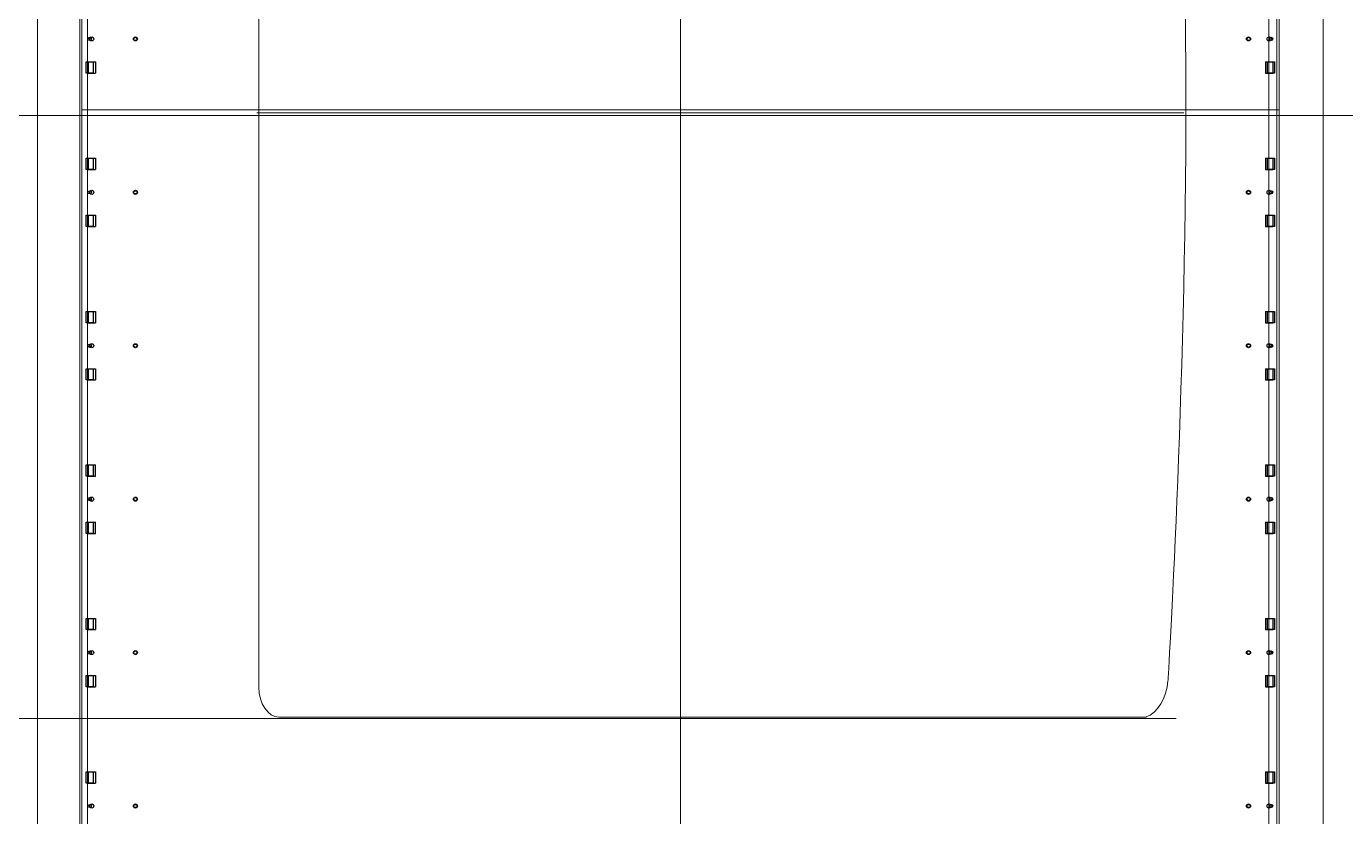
# Model space of a CAD drawing. Header units: millimetres. Extents: x -1949 to 1995, y -1808 to 1842.
# Drawn here: x 65 to 989, y -483 to 70 of the extents above; entities that cross this region are included whole.
import ezdxf

# ---------------------------------------------------------------- set-up
doc = ezdxf.new("R2010")
doc.units = ezdxf.units.MM
doc.layers.add('CHANGED_PARTS', color=3, linetype='Continuous', true_color=0x00ff00)
doc.layers.add('ORIGIONAL_PARTS_THAT_WERE_', color=6, linetype='Continuous', true_color=0xff00ff)
for name, color, linetype, lineweight, true_color in [('Laser Table', 2, 'Continuous', 0, 0xffff00), ('new changed parts', 4, 'Continuous', 25, 0x00ffff), ('New Right hand side', 1, 'Continuous', 0, 0xff0000), ('Referance lines', 2, 'Continuous', 0, 0xffff00)]:
    doc.layers.add(name, color=color, linetype=linetype, lineweight=lineweight, true_color=true_color)

msp = doc.modelspace()

# ---------------------------------------------------------------- linework, layer by layer
at = {"layer": 'CHANGED_PARTS'}
for p, q in [((108.28812, 44.83153), (113.48812, 44.83153)), ((108.28812, 44.83153), (108.28812, 36.95189)), ((108.28812, 36.95189), (113.48812, 36.95189)), ((113.48812, 44.83153), (113.48812, 36.95189)), ((108.28812, -22.50705), (113.48812, -22.50705)), ((108.28812, -22.50705), (108.28812, -30.38669)), ((113.48812, -22.50705), (113.48812, -30.38669)), ((108.28812, -30.38669), (113.48812, -30.38669)), ((108.28812, -62.50697), (113.48812, -62.50697)), ((108.28812, -62.50697), (108.28812, -70.38633)), ((113.48812, -62.50697), (113.48812, -70.38633)), ((108.28812, -70.38633), (113.48812, -70.38633)), ((108.28812, -129.84702), (113.48812, -129.84702)), ((108.28812, -129.84702), (108.28812, -137.72638)), ((108.28812, -137.72638), (113.48812, -137.72638)), ((113.48812, -129.84702), (113.48812, -137.72638)), ((108.28812, -169.84694), (113.48812, -169.84694)), ((108.28812, -169.84694), (108.28812, -177.7263)), ((113.48812, -169.84694), (113.48812, -177.7263)), ((108.28812, -177.7263), (113.48812, -177.7263)), ((108.28812, -237.18705), (113.48812, -237.18705)), ((108.28812, -237.18705), (108.28812, -245.06669)), ((113.48812, -245.06669), (113.48812, -237.18705)), ((108.28812, -245.06669), (113.48812, -245.06669)), ((108.28812, -277.18697), (113.48812, -277.18697)), ((108.28812, -277.18697), (108.28812, -285.06633)), ((108.28812, -285.06633), (113.48812, -285.06633)), ((113.48812, -285.06633), (113.48812, -277.18697)), ((108.28812, -344.52702), (113.48812, -344.52702)), ((108.28812, -344.52702), (108.28812, -352.40638)), ((113.48812, -344.52702), (113.48812, -352.40638)), ((108.28812, -352.40638), (113.48812, -352.40638)), ((108.28812, -384.52694), (113.48812, -384.52694)), ((108.28812, -384.52694), (108.28812, -392.4063)), ((113.48812, -384.52694), (113.48812, -392.4063)), ((108.28812, -392.4063), (113.48812, -392.4063)), ((108.28812, -451.86702), (113.48812, -451.86702)), ((108.28812, -451.86702), (108.28812, -459.74638)), ((113.48812, -451.86702), (113.48812, -459.74638)), ((108.28812, -459.74638), (113.48812, -459.74638))]:
    msp.add_line(p, q, dxfattribs=at)
at = {"layer": 'CHANGED_PARTS', "color": 3, "true_color": 0x00ff00}
for p, q in [((932.38773, 44.83152), (937.58773, 44.83152)), ((932.38773, 44.83152), (932.38773, 36.95188)), ((932.38773, 36.95188), (937.58773, 36.95188)), ((937.58773, 44.83152), (937.58773, 36.95188)), ((932.38773, -22.50706), (937.58773, -22.50706)), ((932.38773, -22.50706), (932.38773, -30.3867)), ((937.58773, -22.50706), (937.58773, -30.3867)), ((932.38773, -30.3867), (937.58773, -30.3867)), ((932.38773, -62.50698), (937.58773, -62.50698)), ((932.38773, -62.50698), (932.38773, -70.38634)), ((937.58773, -62.50698), (937.58773, -70.38634)), ((932.38773, -70.38634), (937.58773, -70.38634)), ((932.38773, -129.84703), (937.58773, -129.84703)), ((932.38773, -129.84703), (932.38773, -137.72639)), ((932.38773, -137.72639), (937.58773, -137.72639)), ((937.58773, -129.84703), (937.58773, -137.72639)), ((932.38773, -169.84695), (937.58773, -169.84695)), ((932.38773, -169.84695), (932.38773, -177.72631)), ((937.58773, -169.84695), (937.58773, -177.72631)), ((932.38773, -177.72631), (937.58773, -177.72631)), ((932.38773, -237.18706), (937.58773, -237.18706)), ((932.38773, -237.18706), (932.38773, -245.0667)), ((937.58773, -237.18706), (937.58773, -245.0667)), ((932.38773, -245.0667), (937.58773, -245.0667)), ((932.38773, -277.18698), (937.58773, -277.18698)), ((932.38773, -277.18698), (932.38773, -285.06634)), ((932.38773, -285.06634), (937.58773, -285.06634)), ((937.58773, -277.18698), (937.58773, -285.06634)), ((932.38773, -344.52703), (937.58773, -344.52703)), ((932.38773, -344.52703), (932.38773, -352.40639)), ((937.58773, -344.52703), (937.58773, -352.40639)), ((932.38773, -352.40639), (937.58773, -352.40639)), ((932.38773, -384.52695), (937.58773, -384.52695)), ((932.38773, -384.52695), (932.38773, -392.40631)), ((937.58773, -384.52695), (937.58773, -392.40631)), ((932.38773, -392.40631), (937.58773, -392.40631)), ((932.38773, -451.86703), (937.58773, -451.86703)), ((932.38773, -451.86703), (932.38773, -459.74639)), ((937.58773, -451.86703), (937.58773, -459.74639)), ((932.38773, -459.74639), (937.58773, -459.74639))]:
    msp.add_line(p, q, dxfattribs=at)
for points in [[(140.04179, 60.8917), (140.04179, 61.67875), (140.67996, 62.31622), (141.46666, 62.31622)], [(141.46666, 59.46718), (140.68031, 59.46718), (140.04179, 60.10536), (140.04179, 60.8917)], [(141.46666, 62.31622), (142.25441, 62.31622), (142.89152, 61.67875), (142.89152, 60.8917)], [(142.89152, 60.8917), (142.89152, 60.10536), (142.25441, 59.46718), (141.46666, 59.46718)], [(919.16971, 60.8917), (919.16971, 61.67875), (919.80789, 62.31622), (920.59458, 62.31622)], [(920.59458, 59.46718), (919.80824, 59.46718), (919.16971, 60.10536), (919.16971, 60.8917)], [(920.59458, 62.31622), (921.38233, 62.31622), (922.01945, 61.67875), (922.01945, 60.8917)], [(922.01945, 60.8917), (922.01945, 60.10536), (921.38233, 59.46718), (920.59458, 59.46718)], [(933.56265, 60.89169), (933.56265, 61.67842), (934.20043, 62.3162), (934.98717, 62.3162)], [(934.98717, 59.46717), (934.20043, 59.46717), (933.56265, 60.10492), (933.56265, 60.89169)], [(934.98717, 62.3162), (935.7739, 62.3162), (936.41168, 61.67842), (936.41168, 60.89169)], [(936.41168, 60.89169), (936.41168, 60.10492), (935.7739, 59.46717), (934.98717, 59.46717)], [(140.04179, -46.4468), (140.04179, -45.65975), (140.67996, -45.02228), (141.46666, -45.02228)], [(141.46666, -45.02228), (142.25441, -45.02228), (142.89152, -45.65975), (142.89152, -46.4468)], [(919.16971, -46.4468), (919.16971, -45.65975), (919.80789, -45.02228), (920.59458, -45.02228)], [(920.59458, -45.02228), (921.38233, -45.02228), (922.01945, -45.65975), (922.01945, -46.4468)], [(933.56265, -46.44681), (933.56265, -45.66008), (934.20043, -45.0223), (934.98717, -45.0223)], [(934.98717, -45.0223), (935.7739, -45.0223), (936.41168, -45.66008), (936.41168, -46.44681)], [(141.46666, -47.87132), (140.68031, -47.87132), (140.04179, -47.23314), (140.04179, -46.4468)], [(142.89152, -46.4468), (142.89152, -47.23314), (142.25441, -47.87132), (141.46666, -47.87132)], [(920.59458, -47.87132), (919.80824, -47.87132), (919.16971, -47.23314), (919.16971, -46.4468)], [(922.01945, -46.4468), (922.01945, -47.23314), (921.38233, -47.87132), (920.59458, -47.87132)], [(934.98717, -47.87133), (934.20043, -47.87133), (933.56265, -47.23358), (933.56265, -46.44681)], [(936.41168, -46.44681), (936.41168, -47.23358), (935.7739, -47.87133), (934.98717, -47.87133)], [(140.04179, -153.7868), (140.04179, -152.99975), (140.67996, -152.36228), (141.46666, -152.36228)], [(141.46666, -155.21132), (140.68031, -155.21132), (140.04179, -154.57314), (140.04179, -153.7868)], [(141.46666, -152.36228), (142.25441, -152.36228), (142.89152, -152.99975), (142.89152, -153.7868)], [(142.89152, -153.7868), (142.89152, -154.57314), (142.25441, -155.21132), (141.46666, -155.21132)], [(919.16971, -153.7868), (919.16971, -152.99975), (919.80789, -152.36228), (920.59458, -152.36228)], [(920.59458, -155.21132), (919.80824, -155.21132), (919.16971, -154.57314), (919.16971, -153.7868)], [(920.59458, -152.36228), (921.38233, -152.36228), (922.01945, -152.99975), (922.01945, -153.7868)], [(922.01945, -153.7868), (922.01945, -154.57314), (921.38233, -155.21132), (920.59458, -155.21132)], [(933.56265, -153.78681), (933.56265, -153.00008), (934.20043, -152.3623), (934.98717, -152.3623)], [(934.98717, -155.21133), (934.20043, -155.21133), (933.56265, -154.57358), (933.56265, -153.78681)], [(934.98717, -152.3623), (935.7739, -152.3623), (936.41168, -153.00008), (936.41168, -153.78681)], [(936.41168, -153.78681), (936.41168, -154.57358), (935.7739, -155.21133), (934.98717, -155.21133)], [(140.04179, -261.1268), (140.04179, -260.33975), (140.67996, -259.70228), (141.46666, -259.70228)], [(141.46666, -262.55132), (140.68031, -262.55132), (140.04179, -261.91314), (140.04179, -261.1268)], [(141.46666, -259.70228), (142.25441, -259.70228), (142.89152, -260.33975), (142.89152, -261.1268)], [(142.89152, -261.1268), (142.89152, -261.91314), (142.25441, -262.55132), (141.46666, -262.55132)], [(919.16971, -261.1268), (919.16971, -260.33975), (919.80789, -259.70228), (920.59458, -259.70228)], [(920.59458, -262.55132), (919.80824, -262.55132), (919.16971, -261.91314), (919.16971, -261.1268)], [(920.59458, -259.70228), (921.38233, -259.70228), (922.01945, -260.33975), (922.01945, -261.1268)], [(922.01945, -261.1268), (922.01945, -261.91314), (921.38233, -262.55132), (920.59458, -262.55132)], [(933.56265, -261.12681), (933.56265, -260.34008), (934.20043, -259.7023), (934.98717, -259.7023)], [(934.98717, -262.55133), (934.20043, -262.55133), (933.56265, -261.91358), (933.56265, -261.12681)], [(934.98717, -259.7023), (935.7739, -259.7023), (936.41168, -260.34008), (936.41168, -261.12681)], [(936.41168, -261.12681), (936.41168, -261.91358), (935.7739, -262.55133), (934.98717, -262.55133)], [(140.04179, -368.4668), (140.04179, -367.67975), (140.67996, -367.04228), (141.46666, -367.04228)], [(141.46666, -369.89132), (140.68031, -369.89132), (140.04179, -369.25314), (140.04179, -368.4668)], [(141.46666, -367.04228), (142.25441, -367.04228), (142.89152, -367.67975), (142.89152, -368.4668)], [(142.89152, -368.4668), (142.89152, -369.25314), (142.25441, -369.89132), (141.46666, -369.89132)], [(919.16971, -368.4668), (919.16971, -367.67975), (919.80789, -367.04228), (920.59458, -367.04228)], [(920.59458, -369.89132), (919.80824, -369.89132), (919.16971, -369.25314), (919.16971, -368.4668)], [(920.59458, -367.04228), (921.38233, -367.04228), (922.01945, -367.67975), (922.01945, -368.4668)], [(922.01945, -368.4668), (922.01945, -369.25314), (921.38233, -369.89132), (920.59458, -369.89132)], [(933.56265, -368.46681), (933.56265, -367.68008), (934.20043, -367.0423), (934.98717, -367.0423)], [(934.98717, -369.89133), (934.20043, -369.89133), (933.56265, -369.25358), (933.56265, -368.46681)], [(934.98717, -367.0423), (935.7739, -367.0423), (936.41168, -367.68008), (936.41168, -368.46681)], [(936.41168, -368.46681), (936.41168, -369.25358), (935.7739, -369.89133), (934.98717, -369.89133)], [(140.04179, -475.8068), (140.04179, -475.01975), (140.67996, -474.38228), (141.46666, -474.38228)], [(141.46666, -477.23132), (140.68031, -477.23132), (140.04179, -476.59314), (140.04179, -475.8068)], [(141.46666, -474.38228), (142.25441, -474.38228), (142.89152, -475.01975), (142.89152, -475.8068)], [(142.89152, -475.8068), (142.89152, -476.59314), (142.25441, -477.23132), (141.46666, -477.23132)], [(919.16971, -475.8068), (919.16971, -475.01975), (919.80789, -474.38228), (920.59458, -474.38228)], [(920.59458, -477.23132), (919.80824, -477.23132), (919.16971, -476.59314), (919.16971, -475.8068)], [(920.59458, -474.38228), (921.38233, -474.38228), (922.01945, -475.01975), (922.01945, -475.8068)], [(922.01945, -475.8068), (922.01945, -476.59314), (921.38233, -477.23132), (920.59458, -477.23132)], [(933.56265, -475.80681), (933.56265, -475.02008), (934.20043, -474.3823), (934.98717, -474.3823)], [(934.98717, -477.23133), (934.20043, -477.23133), (933.56265, -476.59358), (933.56265, -475.80681)], [(934.98717, -474.3823), (935.7739, -474.3823), (936.41168, -475.02008), (936.41168, -475.80681)], [(936.41168, -475.80681), (936.41168, -476.59358), (935.7739, -477.23133), (934.98717, -477.23133)]]:
    msp.add_open_spline(points, degree=3, dxfattribs=at)
at = {"layer": 'Laser Table', "color": 2, "true_color": 0xffff00}
for p, q in [((72.93796, -592.7783), (72.93796, 607.2217)), ((972.93796, -592.7783), (972.93796, 607.2217))]:
    msp.add_line(p, q, dxfattribs=at)
at = {"layer": 'new changed parts', "color": 3, "true_color": 0x00ff00}
for points in [[(109.46304, 60.8917), (109.46304, 61.67843), (110.10081, 62.31622), (110.88755, 62.31622)], [(110.88755, 59.46718), (110.10081, 59.46718), (109.46304, 60.10497), (109.46304, 60.8917)], [(110.88755, 62.31622), (111.67429, 62.31622), (112.31207, 61.67843), (112.31207, 60.8917)], [(112.31207, 60.8917), (112.31207, 60.10497), (111.67429, 59.46718), (110.88755, 59.46718)], [(109.46304, -46.4468), (109.46304, -45.66007), (110.10081, -45.02228), (110.88755, -45.02228)], [(110.88755, -45.02228), (111.67429, -45.02228), (112.31207, -45.66007), (112.31207, -46.4468)], [(110.88755, -47.87132), (110.10081, -47.87132), (109.46304, -47.23353), (109.46304, -46.4468)], [(112.31207, -46.4468), (112.31207, -47.23353), (111.67429, -47.87132), (110.88755, -47.87132)], [(109.46304, -153.7868), (109.46304, -153.00007), (110.10081, -152.36228), (110.88755, -152.36228)], [(110.88755, -155.21132), (110.10081, -155.21132), (109.46304, -154.57353), (109.46304, -153.7868)], [(110.88755, -152.36228), (111.67429, -152.36228), (112.31207, -153.00007), (112.31207, -153.7868)], [(112.31207, -153.7868), (112.31207, -154.57353), (111.67429, -155.21132), (110.88755, -155.21132)], [(109.46304, -261.1268), (109.46304, -260.34007), (110.10081, -259.70228), (110.88755, -259.70228)], [(110.88755, -262.55132), (110.10081, -262.55132), (109.46304, -261.91353), (109.46304, -261.1268)], [(110.88755, -259.70228), (111.67429, -259.70228), (112.31207, -260.34007), (112.31207, -261.1268)], [(112.31207, -261.1268), (112.31207, -261.91353), (111.67429, -262.55132), (110.88755, -262.55132)], [(109.46304, -368.4668), (109.46304, -367.68007), (110.10081, -367.04228), (110.88755, -367.04228)], [(110.88755, -369.89132), (110.10081, -369.89132), (109.46304, -369.25353), (109.46304, -368.4668)], [(110.88755, -367.04228), (111.67429, -367.04228), (112.31207, -367.68007), (112.31207, -368.4668)], [(112.31207, -368.4668), (112.31207, -369.25353), (111.67429, -369.89132), (110.88755, -369.89132)], [(109.46304, -475.8068), (109.46304, -475.02007), (110.10081, -474.38228), (110.88755, -474.38228)], [(110.88755, -477.23132), (110.10081, -477.23132), (109.46304, -476.59353), (109.46304, -475.8068)], [(110.88755, -474.38228), (111.67429, -474.38228), (112.31207, -475.02007), (112.31207, -475.8068)], [(112.31207, -475.8068), (112.31207, -476.59353), (111.67429, -477.23132), (110.88755, -477.23132)]]:
    msp.add_open_spline(points, degree=3, dxfattribs=at)
at = {"layer": 'New Right hand side', "color": 1, "true_color": 0xff0000}
for p, q in [((103.93712, 565.92179), (103.93712, -559.47883)), ((941.93994, 565.92179), (941.93712, -559.47883))]:
    msp.add_line(p, q, dxfattribs=at)
for points in [[(227.82937, 458.23721), (227.82937, -392.61195)], [(103.93712, -266.66029), (103.93712, -559.47883)], [(941.93712, -559.47883), (941.93994, -266.66029)], [(241.90097, -413.62071), (848.84497, -413.62071), (849.01402, -413.40955), (849.01402, -413.40955)]]:
    msp.add_lwpolyline(points, dxfattribs=at)
for points in [[(876.7497, 20.54196), (876.7497, 108.23326), (872.68457, 269.65655), (872.68457, 269.65655)], [(864.20266, -388.25896), (864.20266, -388.25896), (876.7497, -188.70939), (876.7497, 20.54196)], [(227.82937, -392.61195), (227.82937, -404.21444), (234.12941, -413.62071), (241.90097, -413.62071)], [(849.01402, -413.40955), (856.63148, -411.31078), (863.46437, -399.99362), (864.20266, -388.25896)]]:
    msp.add_open_spline(points, degree=3, dxfattribs=at)
at = {"layer": 'ORIGIONAL_PARTS_THAT_WERE_', "color": 6, "true_color": 0xff00ff}
for points in [[(111.96069, 36.95189), (107.00092, 36.95189), (107.00092, 44.83153), (111.96069, 44.83153), (111.96069, 36.95189), (111.96069, 36.95189)], [(938.86179, 36.95189), (933.90202, 36.95189), (933.90202, 44.83153), (938.86179, 44.83153), (938.86179, 36.95189), (938.86179, 36.95189)], [(111.96069, -30.38669), (107.00092, -30.38669), (107.00092, -22.50705), (111.96069, -22.50705), (111.96069, -30.38669), (111.96069, -30.38669)], [(938.86179, -30.38669), (933.90202, -30.38669), (933.90202, -22.50705), (938.86179, -22.50705), (938.86179, -30.38669), (938.86179, -30.38669)], [(111.96069, -70.38633), (107.00092, -70.38633), (107.00092, -62.50697), (111.96069, -62.50697), (111.96069, -70.38633), (111.96069, -70.38633)], [(938.86179, -70.38633), (933.90202, -70.38633), (933.90202, -62.50697), (938.86179, -62.50697), (938.86179, -70.38633), (938.86179, -70.38633)], [(111.96069, -137.72638), (107.00092, -137.72638), (107.00092, -129.84702), (111.96069, -129.84702), (111.96069, -137.72638), (111.96069, -137.72638)], [(938.86179, -137.72638), (933.90202, -137.72638), (933.90202, -129.84702), (938.86179, -129.84702), (938.86179, -137.72638), (938.86179, -137.72638)], [(111.96069, -177.7263), (107.00092, -177.7263), (107.00092, -169.84694), (111.96069, -169.84694), (111.96069, -177.7263), (111.96069, -177.7263)], [(938.86179, -177.7263), (933.90202, -177.7263), (933.90202, -169.84694), (938.86179, -169.84694), (938.86179, -177.7263), (938.86179, -177.7263)], [(111.96069, -245.06669), (107.00092, -245.06669), (107.00092, -237.18705), (111.96069, -237.18705), (111.96069, -245.06669), (111.96069, -245.06669)], [(938.86179, -245.06669), (933.90202, -245.06669), (933.90202, -237.18705), (938.86179, -237.18705), (938.86179, -245.06669), (938.86179, -245.06669)], [(111.96069, -285.06633), (107.00092, -285.06633), (107.00092, -277.18697), (111.96069, -277.18697), (111.96069, -285.06633), (111.96069, -285.06633)], [(938.86179, -285.06633), (933.90202, -285.06633), (933.90202, -277.18697), (938.86179, -277.18697), (938.86179, -285.06633), (938.86179, -285.06633)], [(111.96069, -352.40638), (107.00092, -352.40638), (107.00092, -344.52702), (111.96069, -344.52702), (111.96069, -352.40638), (111.96069, -352.40638)], [(938.86179, -352.40638), (933.90202, -352.40638), (933.90202, -344.52702), (938.86179, -344.52702), (938.86179, -352.40638), (938.86179, -352.40638)], [(111.96069, -392.4063), (107.00092, -392.4063), (107.00092, -384.52694), (111.96069, -384.52694), (111.96069, -392.4063), (111.96069, -392.4063)], [(938.86179, -392.4063), (933.90202, -392.4063), (933.90202, -384.52694), (938.86179, -384.52694), (938.86179, -392.4063), (938.86179, -392.4063)], [(111.96069, -459.74638), (107.00092, -459.74638), (107.00092, -451.86702), (111.96069, -451.86702), (111.96069, -459.74638), (111.96069, -459.74638)], [(938.86179, -459.74638), (933.90202, -459.74638), (933.90202, -451.86702), (938.86179, -451.86702), (938.86179, -459.74638), (938.86179, -459.74638)]]:
    msp.add_lwpolyline(points, dxfattribs=at)
for points in [[(108.34063, 60.8917), (108.34063, 61.52108), (108.85085, 62.03131), (109.48024, 62.03131)], [(109.48024, 59.75209), (108.85085, 59.75209), (108.34063, 60.26232), (108.34063, 60.8917)], [(109.48024, 62.03131), (110.10963, 62.03131), (110.61986, 61.52108), (110.61986, 60.8917)], [(110.61986, 60.8917), (110.61986, 60.26232), (110.10963, 59.75209), (109.48024, 59.75209)], [(140.32676, 60.8917), (140.32676, 61.52134), (140.8373, 62.03131), (141.46666, 62.03131)], [(141.46666, 59.75209), (140.83758, 59.75209), (140.32676, 60.26263), (140.32676, 60.8917)], [(141.46666, 62.03131), (142.09686, 62.03131), (142.60655, 61.52134), (142.60655, 60.8917)], [(142.60655, 60.8917), (142.60655, 60.26263), (142.09686, 59.75209), (141.46666, 59.75209)], [(919.45469, 60.8917), (919.45469, 61.52134), (919.96523, 62.03131), (920.59458, 62.03131)], [(920.59458, 59.75209), (919.96551, 59.75209), (919.45469, 60.26263), (919.45469, 60.8917)], [(920.59458, 62.03131), (921.22478, 62.03131), (921.73448, 61.52134), (921.73448, 60.8917)], [(921.73448, 60.8917), (921.73448, 60.26263), (921.22478, 59.75209), (920.59458, 59.75209)], [(935.24173, 60.8917), (935.24173, 61.52108), (935.75195, 62.03131), (936.38134, 62.03131)], [(936.38134, 59.75209), (935.75195, 59.75209), (935.24173, 60.26232), (935.24173, 60.8917)], [(936.38134, 62.03131), (937.01073, 62.03131), (937.52095, 61.52108), (937.52095, 60.8917)], [(937.52095, 60.8917), (937.52095, 60.26232), (937.01073, 59.75209), (936.38134, 59.75209)], [(108.34063, -46.4468), (108.34063, -45.81742), (108.85085, -45.30719), (109.48024, -45.30719)], [(109.48024, -45.30719), (110.10963, -45.30719), (110.61986, -45.81742), (110.61986, -46.4468)], [(140.32676, -46.4468), (140.32676, -45.81716), (140.8373, -45.30719), (141.46666, -45.30719)], [(141.46666, -45.30719), (142.09686, -45.30719), (142.60655, -45.81716), (142.60655, -46.4468)], [(919.45469, -46.4468), (919.45469, -45.81716), (919.96523, -45.30719), (920.59458, -45.30719)], [(920.59458, -45.30719), (921.22478, -45.30719), (921.73448, -45.81716), (921.73448, -46.4468)], [(935.24173, -46.4468), (935.24173, -45.81742), (935.75195, -45.30719), (936.38134, -45.30719)], [(936.38134, -45.30719), (937.01073, -45.30719), (937.52095, -45.81742), (937.52095, -46.4468)], [(109.48024, -47.58641), (108.85085, -47.58641), (108.34063, -47.07618), (108.34063, -46.4468)], [(110.61986, -46.4468), (110.61986, -47.07618), (110.10963, -47.58641), (109.48024, -47.58641)], [(141.46666, -47.58641), (140.83758, -47.58641), (140.32676, -47.07587), (140.32676, -46.4468)], [(142.60655, -46.4468), (142.60655, -47.07587), (142.09686, -47.58641), (141.46666, -47.58641)], [(920.59458, -47.58641), (919.96551, -47.58641), (919.45469, -47.07587), (919.45469, -46.4468)], [(921.73448, -46.4468), (921.73448, -47.07587), (921.22478, -47.58641), (920.59458, -47.58641)], [(936.38134, -47.58641), (935.75195, -47.58641), (935.24173, -47.07618), (935.24173, -46.4468)], [(937.52095, -46.4468), (937.52095, -47.07618), (937.01073, -47.58641), (936.38134, -47.58641)], [(108.34063, -153.7868), (108.34063, -153.15742), (108.85085, -152.64719), (109.48024, -152.64719)], [(109.48024, -154.92641), (108.85085, -154.92641), (108.34063, -154.41621), (108.34063, -153.7868)], [(109.48024, -152.64719), (110.10963, -152.64719), (110.61986, -153.15742), (110.61986, -153.7868)], [(110.61986, -153.7868), (110.61986, -154.41621), (110.10963, -154.92641), (109.48024, -154.92641)], [(140.32676, -153.7868), (140.32676, -153.15716), (140.8373, -152.64719), (141.46666, -152.64719)], [(141.46666, -154.92641), (140.83758, -154.92641), (140.32676, -154.41587), (140.32676, -153.7868)], [(141.46666, -152.64719), (142.09686, -152.64719), (142.60655, -153.15716), (142.60655, -153.7868)], [(142.60655, -153.7868), (142.60655, -154.41587), (142.09686, -154.92641), (141.46666, -154.92641)], [(919.45469, -153.7868), (919.45469, -153.15716), (919.96523, -152.64719), (920.59458, -152.64719)], [(920.59458, -154.92641), (919.96551, -154.92641), (919.45469, -154.41587), (919.45469, -153.7868)], [(920.59458, -152.64719), (921.22478, -152.64719), (921.73448, -153.15716), (921.73448, -153.7868)], [(921.73448, -153.7868), (921.73448, -154.41587), (921.22478, -154.92641), (920.59458, -154.92641)], [(935.24173, -153.7868), (935.24173, -153.15742), (935.75195, -152.64719), (936.38134, -152.64719)], [(936.38134, -154.92641), (935.75195, -154.92641), (935.24173, -154.41621), (935.24173, -153.7868)], [(936.38134, -152.64719), (937.01073, -152.64719), (937.52095, -153.15742), (937.52095, -153.7868)], [(937.52095, -153.7868), (937.52095, -154.41621), (937.01073, -154.92641), (936.38134, -154.92641)], [(108.34063, -261.1268), (108.34063, -260.49742), (108.85085, -259.98719), (109.48024, -259.98719)], [(109.48024, -262.26641), (108.85085, -262.26641), (108.34063, -261.75618), (108.34063, -261.1268)], [(109.48024, -259.98719), (110.10963, -259.98719), (110.61986, -260.49742), (110.61986, -261.1268)], [(110.61986, -261.1268), (110.61986, -261.75618), (110.10963, -262.26641), (109.48024, -262.26641)], [(140.32676, -261.1268), (140.32676, -260.49716), (140.8373, -259.98719), (141.46666, -259.98719)], [(141.46666, -262.26641), (140.83758, -262.26641), (140.32676, -261.75587), (140.32676, -261.1268)], [(141.46666, -259.98719), (142.09686, -259.98719), (142.60655, -260.49716), (142.60655, -261.1268)], [(142.60655, -261.1268), (142.60655, -261.75587), (142.09686, -262.26641), (141.46666, -262.26641)], [(919.45469, -261.1268), (919.45469, -260.49716), (919.96523, -259.98719), (920.59458, -259.98719)], [(920.59458, -262.26641), (919.96551, -262.26641), (919.45469, -261.75587), (919.45469, -261.1268)], [(920.59458, -259.98719), (921.22478, -259.98719), (921.73448, -260.49716), (921.73448, -261.1268)], [(921.73448, -261.1268), (921.73448, -261.75587), (921.22478, -262.26641), (920.59458, -262.26641)], [(935.24173, -261.1268), (935.24173, -260.49742), (935.75195, -259.98719), (936.38134, -259.98719)], [(936.38134, -262.26641), (935.75195, -262.26641), (935.24173, -261.75618), (935.24173, -261.1268)], [(936.38134, -259.98719), (937.01073, -259.98719), (937.52095, -260.49742), (937.52095, -261.1268)], [(937.52095, -261.1268), (937.52095, -261.75618), (937.01073, -262.26641), (936.38134, -262.26641)], [(108.34063, -368.4668), (108.34063, -367.83742), (108.85085, -367.32719), (109.48024, -367.32719)], [(109.48024, -369.60641), (108.85085, -369.60641), (108.34063, -369.09621), (108.34063, -368.4668)], [(109.48024, -367.32719), (110.10963, -367.32719), (110.61986, -367.83742), (110.61986, -368.4668)], [(110.61986, -368.4668), (110.61986, -369.09621), (110.10963, -369.60641), (109.48024, -369.60641)], [(140.32676, -368.4668), (140.32676, -367.83716), (140.8373, -367.32719), (141.46666, -367.32719)], [(141.46666, -369.60641), (140.83758, -369.60641), (140.32676, -369.09587), (140.32676, -368.4668)], [(141.46666, -367.32719), (142.09686, -367.32719), (142.60655, -367.83716), (142.60655, -368.4668)], [(142.60655, -368.4668), (142.60655, -369.09587), (142.09686, -369.60641), (141.46666, -369.60641)], [(919.45469, -368.4668), (919.45469, -367.83716), (919.96523, -367.32719), (920.59458, -367.32719)], [(920.59458, -369.60641), (919.96551, -369.60641), (919.45469, -369.09587), (919.45469, -368.4668)], [(920.59458, -367.32719), (921.22478, -367.32719), (921.73448, -367.83716), (921.73448, -368.4668)], [(921.73448, -368.4668), (921.73448, -369.09587), (921.22478, -369.60641), (920.59458, -369.60641)], [(935.24173, -368.4668), (935.24173, -367.83742), (935.75195, -367.32719), (936.38134, -367.32719)], [(936.38134, -369.60641), (935.75195, -369.60641), (935.24173, -369.09621), (935.24173, -368.4668)], [(936.38134, -367.32719), (937.01073, -367.32719), (937.52095, -367.83742), (937.52095, -368.4668)], [(937.52095, -368.4668), (937.52095, -369.09621), (937.01073, -369.60641), (936.38134, -369.60641)], [(108.34063, -475.8068), (108.34063, -475.17742), (108.85085, -474.66719), (109.48024, -474.66719)], [(109.48024, -476.94641), (108.85085, -476.94641), (108.34063, -476.43621), (108.34063, -475.8068)], [(109.48024, -474.66719), (110.10963, -474.66719), (110.61986, -475.17742), (110.61986, -475.8068)], [(110.61986, -475.8068), (110.61986, -476.43621), (110.10963, -476.94641), (109.48024, -476.94641)], [(140.32676, -475.8068), (140.32676, -475.17716), (140.8373, -474.66719), (141.46666, -474.66719)], [(141.46666, -476.94641), (140.83758, -476.94641), (140.32676, -476.43587), (140.32676, -475.8068)], [(141.46666, -474.66719), (142.09686, -474.66719), (142.60655, -475.17716), (142.60655, -475.8068)], [(142.60655, -475.8068), (142.60655, -476.43587), (142.09686, -476.94641), (141.46666, -476.94641)], [(919.45469, -475.8068), (919.45469, -475.17716), (919.96523, -474.66719), (920.59458, -474.66719)], [(920.59458, -476.94641), (919.96551, -476.94641), (919.45469, -476.43587), (919.45469, -475.8068)], [(920.59458, -474.66719), (921.22478, -474.66719), (921.73448, -475.17716), (921.73448, -475.8068)], [(921.73448, -475.8068), (921.73448, -476.43587), (921.22478, -476.94641), (920.59458, -476.94641)], [(935.24173, -475.8068), (935.24173, -475.17742), (935.75195, -474.66719), (936.38134, -474.66719)], [(936.38134, -476.94641), (935.75195, -476.94641), (935.24173, -476.43621), (935.24173, -475.8068)], [(936.38134, -474.66719), (937.01073, -474.66719), (937.52095, -475.17742), (937.52095, -475.8068)], [(937.52095, -475.8068), (937.52095, -476.43621), (937.01073, -476.94641), (936.38134, -476.94641)]]:
    msp.add_open_spline(points, degree=3, dxfattribs=at)
at = {"layer": 'Referance lines', "color": 2, "true_color": 0xffff00}
for p, q in [((522.93796, 607.2217), (522.93796, -592.7783)), ((102.43796, -564.2783), (102.44465, 578.7217)), ((940.44079, 578.7217), (940.43796, -564.2783)), ((107.97796, 560.7817), (107.97796, -532.3956)), ((934.88796, -532.3956), (934.87796, 560.7817)), ((107.98166, -539.36626), (107.98166, 553.80966)), ((934.88275, -539.36626), (934.88275, 553.80966)), ((522.93796, 479.24482), (522.93796, -413.62071)), ((107.98166, 60.8917), (107.98166, 168.2317)), ((934.88275, 60.8917), (934.88275, 168.2317)), ((107.98166, -46.4483), (107.98166, 60.8917)), ((934.88275, -46.4483), (934.88275, 60.8917)), ((72.93796, 7.2217), (-34.39904, 7.2217)), ((161.65016, 7.2217), (54.31316, 7.2217)), ((72.93796, 7.2217), (972.93796, 7.2217)), ((124.04196, 7.2217), (91.92136, 7.2217)), ((226.33021, 9.04534), (875.22875, 9.04534)), ((988.55125, 7.2217), (881.21425, 7.2217)), ((881.87226, 7.2217), (1181.87226, 7.2217)), ((107.98166, -46.4468), (107.98166, -153.7868)), ((934.88275, -46.4468), (934.88275, -153.7868)), ((107.98166, -153.7868), (107.98166, -261.1268)), ((934.88275, -153.7868), (934.88275, -261.1268)), ((107.98166, -261.1268), (107.98166, -368.4668)), ((934.88275, -261.1268), (934.88275, -368.4668)), ((107.98166, -368.4668), (107.98166, -475.8068)), ((934.88275, -368.4668), (934.88275, -475.8068)), ((869.94974, -414.50208), (-1949.23026, -414.50208)), ((522.93796, -545.53694), (522.93796, -438.19694))]:
    msp.add_line(p, q, dxfattribs=at)
at = {"layer": 'Referance lines'}
for p, q in [((522.93796, 578.7217), (522.93698, -556.27814)), ((522.93747, 11.22178), (103.93712, 11.22178)), ((103.93712, 11.22178), (522.93747, 11.22141)), ((522.93747, 11.22141), (941.93855, 11.22036))]:
    msp.add_line(p, q, dxfattribs=at)

doc.saveas('drawing.dxf')
